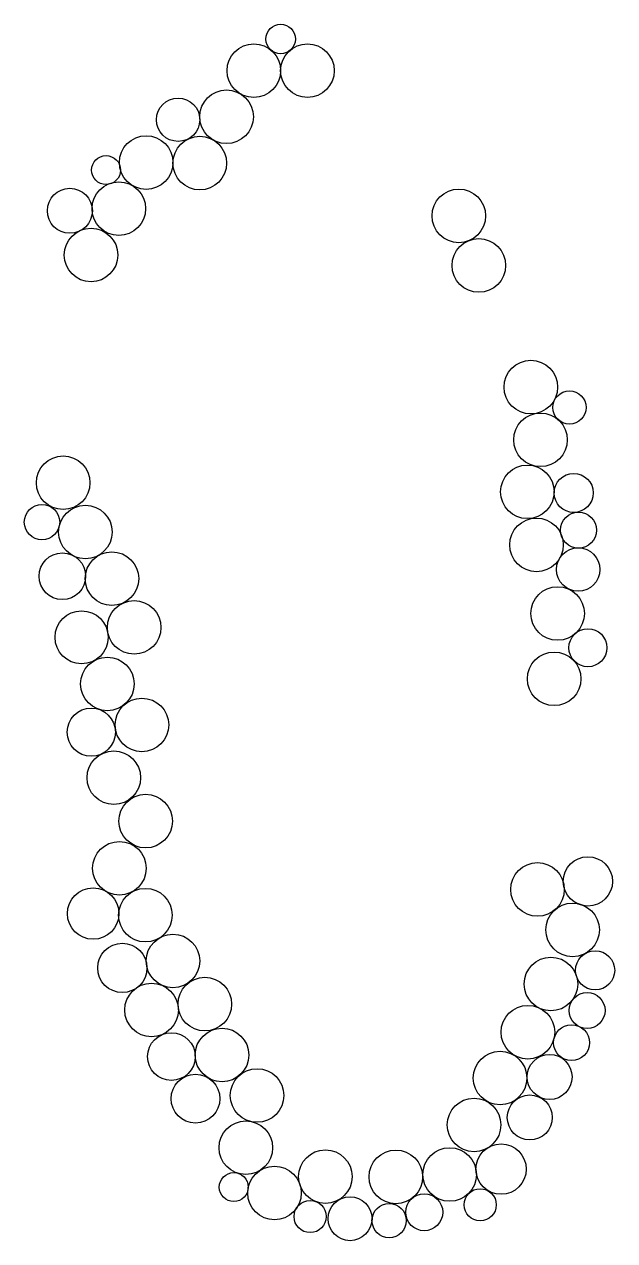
# Model space of a CAD drawing. Header units: metres. Extents: x 6.405 to 6.625, y 1.193 to 1.647.
import ezdxf

# ---------------------------------------------------------------- set-up
doc = ezdxf.new("R2010")
doc.units = ezdxf.units.M

msp = doc.modelspace()

# ---------------------------------------------------------------- linework, layer by layer
at = {"color": 0}
for centre, radius in [((6.4802, 1.6121), 0.01), ((6.4802, 1.6121), 0.01), ((6.4802, 1.6121), 0.01), ((6.4802, 1.6121), 0.01), ((6.4802, 1.6121), 0.01), ((6.4502, 1.595), 0.01), ((6.4502, 1.595), 0.01), ((6.4502, 1.595), 0.01), ((6.4502, 1.595), 0.01), ((6.4502, 1.595), 0.01), ((6.5959, 1.4523), 0.01), ((6.6038, 1.4267), 0.01), ((6.4357, 1.4004), 0.01), ((6.4381, 1.3654), 0.01), ((6.5963, 1.3237), 0.01), ((6.6094, 1.3086), 0.01), ((6.5726, 1.2358), 0.01), ((6.5434, 1.2164), 0.01), ((6.5635, 1.2173), 0.01), ((6.554, 1.2032), 0.0069)]:
    msp.add_circle(centre, radius, dxfattribs=at)
at = {"layer": '50', "color": 10}
for centre, radius in [((6.5004, 1.6411), 0.0055), ((6.4904, 1.6293), 0.01), ((6.5104, 1.6293), 0.01), ((6.4802, 1.6121), 0.01), ((6.4502, 1.595), 0.01), ((6.4702, 1.5948), 0.01), ((6.44, 1.5778), 0.01), ((6.5669, 1.5751), 0.01), ((6.4296, 1.5605), 0.01), ((6.5744, 1.5566), 0.01), ((6.5938, 1.5112), 0.01), ((6.5974, 1.4915), 0.01), ((6.4192, 1.4755), 0.01), ((6.5925, 1.4721), 0.01), ((6.4275, 1.4571), 0.01), ((6.5959, 1.4523), 0.01), ((6.6116, 1.4578), 0.0067), ((6.4374, 1.4397), 0.01), ((6.6115, 1.4431), 0.0081), ((6.6038, 1.4267), 0.01), ((6.4457, 1.4215), 0.01), ((6.6025, 1.4023), 0.01), ((6.4357, 1.4004), 0.01), ((6.4486, 1.3851), 0.01), ((6.4297, 1.3824), 0.009), ((6.4381, 1.3654), 0.01), ((6.45, 1.3492), 0.01), ((6.4402, 1.3316), 0.01), ((6.6151, 1.3267), 0.0092), ((6.5963, 1.3237), 0.01), ((6.4499, 1.3141), 0.01), ((6.6094, 1.3086), 0.01), ((6.4602, 1.297), 0.01), ((6.6013, 1.2884), 0.01), ((6.4721, 1.2809), 0.01), ((6.4522, 1.2787), 0.01), ((6.5927, 1.2704), 0.01), ((6.4785, 1.2619), 0.01), ((6.609, 1.2665), 0.0067), ((6.4596, 1.2613), 0.0089), ((6.5823, 1.2533), 0.01), ((6.6008, 1.2537), 0.0084), ((6.4916, 1.2468), 0.01), ((6.5726, 1.2358), 0.01), ((6.5934, 1.2386), 0.0084), ((6.4874, 1.2273), 0.01), ((6.5171, 1.2165), 0.01), ((6.5434, 1.2164), 0.01), ((6.5635, 1.2173), 0.01), ((6.5827, 1.2193), 0.0094), ((6.4981, 1.2104), 0.01), ((6.554, 1.2032), 0.0069), ((6.5749, 1.206), 0.006), ((6.5114, 1.2016), 0.006), ((6.5409, 1.2001), 0.0064)]:
    msp.add_circle(centre, radius, dxfattribs=at)
at = {"layer": '500', "color": 1}
for centre, radius in [((6.4297, 1.3824), 0.009), ((6.5409, 1.2001), 0.0064)]:
    msp.add_circle(centre, radius, dxfattribs=at)
at = {"layer": '80', "color": 4}
for centre, radius in [((6.4621, 1.611), 0.0081), ((6.4352, 1.5922), 0.0054), ((6.4217, 1.577), 0.0084), ((6.6082, 1.5036), 0.0062), ((6.6098, 1.4717), 0.0073), ((6.4113, 1.4608), 0.0066), ((6.4189, 1.4406), 0.0087), ((6.4261, 1.4178), 0.0099), ((6.6151, 1.4139), 0.0071), ((6.4304, 1.3147), 0.0096), ((6.4413, 1.2944), 0.0092), ((6.6178, 1.2935), 0.0073), ((6.6148, 1.2785), 0.0067), ((6.4686, 1.2456), 0.0091), ((6.4829, 1.2126), 0.0054), ((6.5263, 1.2008), 0.0082)]:
    msp.add_circle(centre, radius, dxfattribs=at)

doc.saveas('drawing.dxf')
